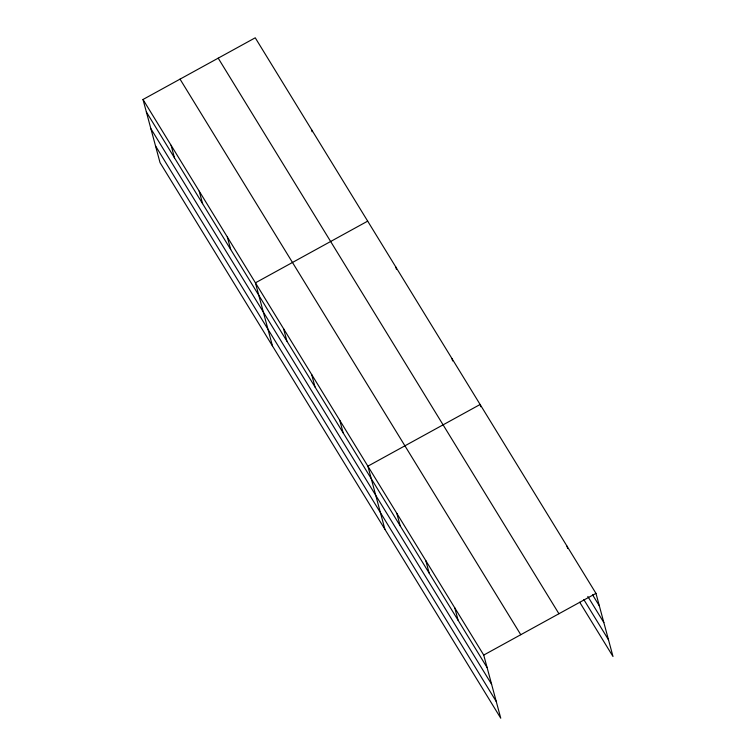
<?xml version="1.0" encoding="UTF-8"?>
<svg xmlns="http://www.w3.org/2000/svg" width="756" height="756" viewBox="0 0 756 756"><rect width="100%" height="100%" fill="white"/><g stroke="black" fill="none" stroke-linecap="round" stroke-linejoin="round"><path stroke-width="1.13" d="M142.997 99.49L483.727 655.074L500.755 718.2L160.026 162.616L142.997 99.49L255.245 37.8L595.974 593.384L613.003 656.51L579.729 602.258M367.681 221.139L255.434 282.829L272.472 345.955M483.727 655.074L595.974 593.384M592.562 594.821L599.347 605.877M587.828 596.465L603.855 622.585M583.849 599.612L608.495 639.803M218.201 58.155L558.93 613.74M180.032 79.134L520.771 634.719M146.362 111.982L487.1 667.567M150.879 128.69L491.608 684.274M155.519 145.908L496.248 701.492M567.009 546.163L567.624 548.431M480.74 406.756L480.126 404.488L367.879 466.178L384.908 529.304M452.012 358.646L452.627 360.924M395.794 266.981L396.409 269.249M454.762 607.843L458.136 620.345M311.463 129.474L312.077 131.742M425.798 560.621L429.172 573.114M396.843 513.4L400.207 525.892M339.765 420.336L343.139 432.829M311.661 374.503L315.025 386.996M283.547 328.671L286.921 341.164M227.329 236.997L230.693 249.489M199.215 191.164L202.589 203.657M171.102 145.322L174.475 157.815"/></g></svg>
